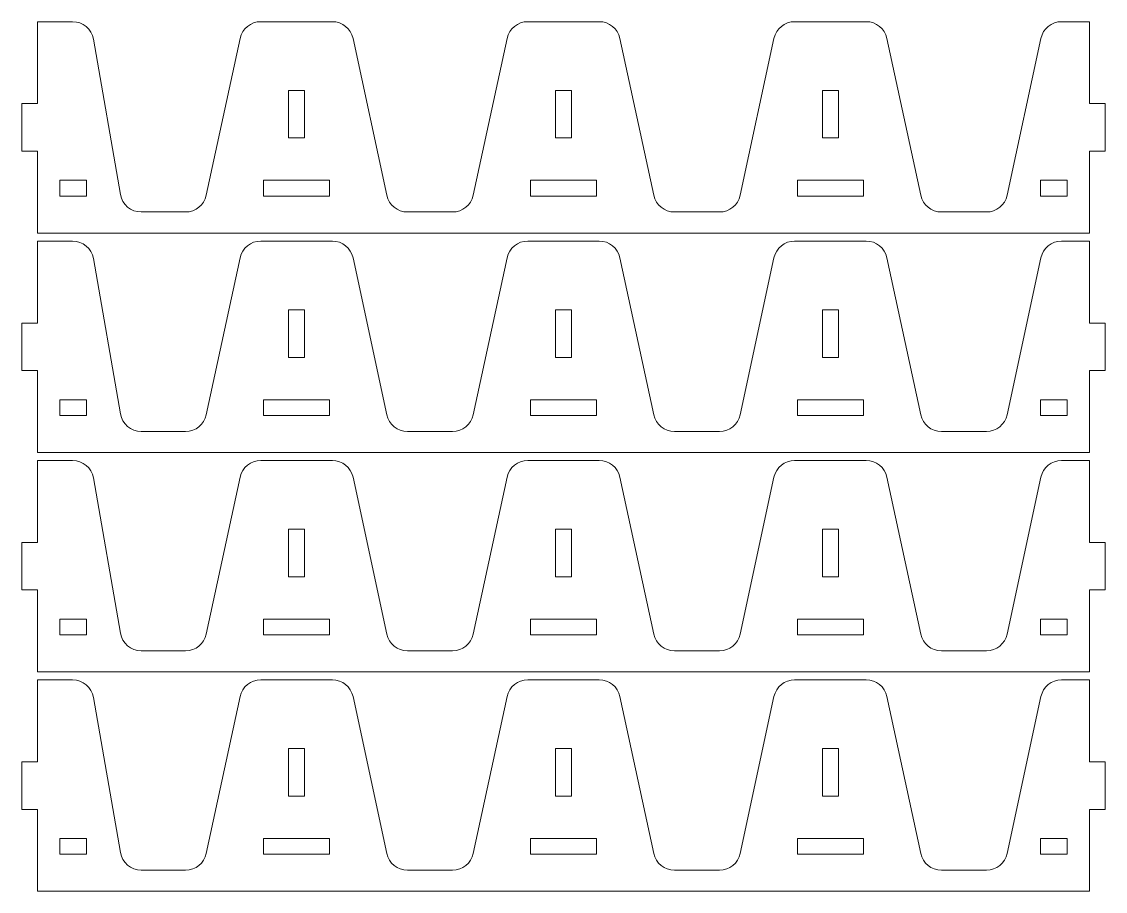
# Model space of a CAD drawing. Header units: millimetres. Extents: x -1167 to 258, y -149 to 849.
# Drawn here: x -1166.8 to -756.8, y 58.7 to 387.7 of the extents above; entities that cross this region are included whole.
import ezdxf

# ---------------------------------------------------------------- set-up
doc = ezdxf.new("R2010")
doc.units = ezdxf.units.MM
doc.header["$MEASUREMENT"] = 0
doc.layers.add('Layer 1', color=7, linetype='Continuous')

msp = doc.modelspace()

# ---------------------------------------------------------------- linework, layer by layer
at = {"layer": 'Layer 1', "color": 250, "lineweight": 20}
for points, knots in [([(-1160.8182, 307.6561), (-1160.8182, 307.6561), (-762.8182, 307.6561), (-762.8182, 307.6561), (-762.8182, 307.6561), (-762.8182, 307.6561), (-762.8182, 338.6561), (-762.8182, 338.6561), (-762.8182, 338.6561), (-762.8182, 338.6561), (-756.8182, 338.6561), (-756.8182, 338.6561), (-756.8182, 338.6561), (-756.8182, 338.6561), (-756.8182, 356.6561), (-756.8182, 356.6561), (-756.8182, 356.6561), (-756.8182, 356.6561), (-762.8182, 356.6561), (-762.8182, 356.6561), (-762.8182, 356.6561), (-762.8182, 356.6561), (-762.8182, 387.6561), (-762.8182, 387.6561), (-762.8182, 387.6561), (-762.8182, 387.6561), (-773.3571, 387.6561), (-773.3571, 387.6561), (-773.3571, 387.6561), (-777.1266, 387.6561), (-780.3847, 385.0248), (-781.178, 381.3398), (-781.178, 381.3398), (-781.178, 381.3398), (-793.9584, 321.9724), (-793.9584, 321.9724), (-793.9584, 321.9724), (-794.7517, 318.2874), (-798.0098, 315.6561), (-801.7793, 315.6561), (-801.7793, 315.6561), (-801.7793, 315.6561), (-818.8571, 315.6561), (-818.8571, 315.6561), (-818.8571, 315.6561), (-822.6266, 315.6561), (-825.8847, 318.2874), (-826.678, 321.9724), (-826.678, 321.9724), (-826.678, 321.9724), (-839.4584, 381.3398), (-839.4584, 381.3398), (-839.4584, 381.3398), (-840.2517, 385.0248), (-843.5098, 387.6561), (-847.2793, 387.6561), (-847.2793, 387.6561), (-847.2793, 387.6561), (-874.3571, 387.6561), (-874.3571, 387.6561), (-874.3571, 387.6561), (-878.1266, 387.6561), (-881.3847, 385.0248), (-882.178, 381.3398), (-882.178, 381.3398), (-882.178, 381.3398), (-894.9584, 321.9724), (-894.9584, 321.9724), (-894.9584, 321.9724), (-895.7517, 318.2874), (-899.0098, 315.6561), (-902.7793, 315.6561), (-902.7793, 315.6561), (-902.7793, 315.6561), (-919.8571, 315.6561), (-919.8571, 315.6561), (-919.8571, 315.6561), (-923.6266, 315.6561), (-926.8847, 318.2874), (-927.678, 321.9724), (-927.678, 321.9724), (-927.678, 321.9724), (-940.4584, 381.3398), (-940.4584, 381.3398), (-940.4584, 381.3398), (-941.2517, 385.0248), (-944.5098, 387.6561), (-948.2793, 387.6561), (-948.2793, 387.6561), (-948.2793, 387.6561), (-975.3571, 387.6561), (-975.3571, 387.6561), (-975.3571, 387.6561), (-979.1266, 387.6561), (-982.3847, 385.0248), (-983.178, 381.3398), (-983.178, 381.3398), (-983.178, 381.3398), (-995.9584, 321.9724), (-995.9584, 321.9724), (-995.9584, 321.9724), (-996.7517, 318.2874), (-1000.0098, 315.6561), (-1003.7793, 315.6561), (-1003.7793, 315.6561), (-1003.7793, 315.6561), (-1020.8571, 315.6561), (-1020.8571, 315.6561), (-1020.8571, 315.6561), (-1024.6266, 315.6561), (-1027.8847, 318.2874), (-1028.678, 321.9724), (-1028.678, 321.9724), (-1028.678, 321.9724), (-1041.4584, 381.3398), (-1041.4584, 381.3398), (-1041.4584, 381.3398), (-1042.2517, 385.0248), (-1045.5098, 387.6561), (-1049.2793, 387.6561), (-1049.2793, 387.6561), (-1049.2793, 387.6561), (-1076.3571, 387.6561), (-1076.3571, 387.6561), (-1076.3571, 387.6561), (-1080.1266, 387.6561), (-1083.3847, 385.0248), (-1084.178, 381.3398), (-1084.178, 381.3398), (-1084.178, 381.3398), (-1096.9584, 321.9724), (-1096.9584, 321.9724), (-1096.9584, 321.9724), (-1097.7517, 318.2874), (-1101.0098, 315.6561), (-1104.7793, 315.6561), (-1104.7793, 315.6561), (-1104.7793, 315.6561), (-1121.5874, 315.6561), (-1121.5874, 315.6561), (-1121.5874, 315.6561), (-1125.4777, 315.6561), (-1128.8041, 318.4547), (-1129.4695, 322.2877), (-1129.4695, 322.2877), (-1129.4695, 322.2877), (-1139.6669, 381.0245), (-1139.6669, 381.0245), (-1139.6669, 381.0245), (-1140.3323, 384.8575), (-1143.6587, 387.6561), (-1147.549, 387.6561), (-1147.549, 387.6561), (-1147.549, 387.6561), (-1160.8182, 387.6561), (-1160.8182, 387.6561), (-1160.8182, 387.6561), (-1160.8182, 387.6561), (-1160.8182, 356.6561), (-1160.8182, 356.6561), (-1160.8182, 356.6561), (-1160.8182, 356.6561), (-1166.8182, 356.6561), (-1166.8182, 356.6561), (-1166.8182, 356.6561), (-1166.8182, 356.6561), (-1166.8182, 338.6561), (-1166.8182, 338.6561), (-1166.8182, 338.6561), (-1166.8182, 338.6561), (-1160.8182, 338.6561), (-1160.8182, 338.6561), (-1160.8182, 338.6561), (-1160.8182, 338.6561), (-1160.8182, 307.6561), (-1160.8182, 307.6561)], [0, 0, 0, 0, 0.02222222, 0.02222222, 0.02222222, 0.02222222, 0.04444444, 0.04444444, 0.04444444, 0.04444444, 0.06666667, 0.06666667, 0.06666667, 0.06666667, 0.08888889, 0.08888889, 0.08888889, 0.08888889, 0.11111111, 0.11111111, 0.11111111, 0.11111111, 0.13333333, 0.13333333, 0.13333333, 0.13333333, 0.15555556, 0.15555556, 0.15555556, 0.15555556, 0.17777778, 0.17777778, 0.17777778, 0.17777778, 0.2, 0.2, 0.2, 0.2, 0.22222222, 0.22222222, 0.22222222, 0.22222222, 0.24444444, 0.24444444, 0.24444444, 0.24444444, 0.26666667, 0.26666667, 0.26666667, 0.26666667, 0.28888889, 0.28888889, 0.28888889, 0.28888889, 0.31111111, 0.31111111, 0.31111111, 0.31111111, 0.33333333, 0.33333333, 0.33333333, 0.33333333, 0.35555556, 0.35555556, 0.35555556, 0.35555556, 0.37777778, 0.37777778, 0.37777778, 0.37777778, 0.4, 0.4, 0.4, 0.4, 0.42222222, 0.42222222, 0.42222222, 0.42222222, 0.44444444, 0.44444444, 0.44444444, 0.44444444, 0.46666667, 0.46666667, 0.46666667, 0.46666667, 0.48888889, 0.48888889, 0.48888889, 0.48888889, 0.51111111, 0.51111111, 0.51111111, 0.51111111, 0.53333333, 0.53333333, 0.53333333, 0.53333333, 0.55555556, 0.55555556, 0.55555556, 0.55555556, 0.57777778, 0.57777778, 0.57777778, 0.57777778, 0.6, 0.6, 0.6, 0.6, 0.62222222, 0.62222222, 0.62222222, 0.62222222, 0.64444444, 0.64444444, 0.64444444, 0.64444444, 0.66666667, 0.66666667, 0.66666667, 0.66666667, 0.68888889, 0.68888889, 0.68888889, 0.68888889, 0.71111111, 0.71111111, 0.71111111, 0.71111111, 0.73333333, 0.73333333, 0.73333333, 0.73333333, 0.75555556, 0.75555556, 0.75555556, 0.75555556, 0.77777778, 0.77777778, 0.77777778, 0.77777778, 0.8, 0.8, 0.8, 0.8, 0.82222222, 0.82222222, 0.82222222, 0.82222222, 0.84444444, 0.84444444, 0.84444444, 0.84444444, 0.86666667, 0.86666667, 0.86666667, 0.86666667, 0.88888889, 0.88888889, 0.88888889, 0.88888889, 0.91111111, 0.91111111, 0.91111111, 0.91111111, 0.93333333, 0.93333333, 0.93333333, 0.93333333, 0.95555556, 0.95555556, 0.95555556, 0.95555556, 1, 1, 1, 1]), ([(-1065.8182, 343.6561), (-1065.8182, 343.6561), (-1065.8182, 361.6561), (-1065.8182, 361.6561), (-1065.8182, 361.6561), (-1065.8182, 361.6561), (-1059.8182, 361.6561), (-1059.8182, 361.6561), (-1059.8182, 361.6561), (-1059.8182, 361.6561), (-1059.8182, 343.6561), (-1059.8182, 343.6561), (-1059.8182, 343.6561), (-1059.8182, 343.6561), (-1065.8182, 343.6561), (-1065.8182, 343.6561)], [0, 0, 0, 0, 0.2, 0.2, 0.2, 0.2, 0.4, 0.4, 0.4, 0.4, 0.6, 0.6, 0.6, 0.6, 1, 1, 1, 1]), ([(-964.8182, 343.6561), (-964.8182, 343.6561), (-964.8182, 361.6561), (-964.8182, 361.6561), (-964.8182, 361.6561), (-964.8182, 361.6561), (-958.8182, 361.6561), (-958.8182, 361.6561), (-958.8182, 361.6561), (-958.8182, 361.6561), (-958.8182, 343.6561), (-958.8182, 343.6561), (-958.8182, 343.6561), (-958.8182, 343.6561), (-964.8182, 343.6561), (-964.8182, 343.6561)], [0, 0, 0, 0, 0.2, 0.2, 0.2, 0.2, 0.4, 0.4, 0.4, 0.4, 0.6, 0.6, 0.6, 0.6, 1, 1, 1, 1]), ([(-863.8182, 343.6561), (-863.8182, 343.6561), (-863.8182, 361.6561), (-863.8182, 361.6561), (-863.8182, 361.6561), (-863.8182, 361.6561), (-857.8182, 361.6561), (-857.8182, 361.6561), (-857.8182, 361.6561), (-857.8182, 361.6561), (-857.8182, 343.6561), (-857.8182, 343.6561), (-857.8182, 343.6561), (-857.8182, 343.6561), (-863.8182, 343.6561), (-863.8182, 343.6561)], [0, 0, 0, 0, 0.2, 0.2, 0.2, 0.2, 0.4, 0.4, 0.4, 0.4, 0.6, 0.6, 0.6, 0.6, 1, 1, 1, 1]), ([(-1152.3182, 327.6561), (-1152.3182, 327.6561), (-1142.3182, 327.6561), (-1142.3182, 327.6561), (-1142.3182, 327.6561), (-1142.3182, 327.6561), (-1142.3182, 321.6561), (-1142.3182, 321.6561), (-1142.3182, 321.6561), (-1142.3182, 321.6561), (-1152.3182, 321.6561), (-1152.3182, 321.6561), (-1152.3182, 321.6561), (-1152.3182, 321.6561), (-1152.3182, 327.6561), (-1152.3182, 327.6561)], [0, 0, 0, 0, 0.2, 0.2, 0.2, 0.2, 0.4, 0.4, 0.4, 0.4, 0.6, 0.6, 0.6, 0.6, 1, 1, 1, 1]), ([(-1075.3182, 321.6561), (-1075.3182, 321.6561), (-1075.3182, 327.6561), (-1075.3182, 327.6561), (-1075.3182, 327.6561), (-1075.3182, 327.6561), (-1050.3182, 327.6561), (-1050.3182, 327.6561), (-1050.3182, 327.6561), (-1050.3182, 327.6561), (-1050.3182, 321.6561), (-1050.3182, 321.6561), (-1050.3182, 321.6561), (-1050.3182, 321.6561), (-1075.3182, 321.6561), (-1075.3182, 321.6561)], [0, 0, 0, 0, 0.2, 0.2, 0.2, 0.2, 0.4, 0.4, 0.4, 0.4, 0.6, 0.6, 0.6, 0.6, 1, 1, 1, 1]), ([(-974.3182, 321.6561), (-974.3182, 321.6561), (-974.3182, 327.6561), (-974.3182, 327.6561), (-974.3182, 327.6561), (-974.3182, 327.6561), (-949.3182, 327.6561), (-949.3182, 327.6561), (-949.3182, 327.6561), (-949.3182, 327.6561), (-949.3182, 321.6561), (-949.3182, 321.6561), (-949.3182, 321.6561), (-949.3182, 321.6561), (-974.3182, 321.6561), (-974.3182, 321.6561)], [0, 0, 0, 0, 0.2, 0.2, 0.2, 0.2, 0.4, 0.4, 0.4, 0.4, 0.6, 0.6, 0.6, 0.6, 1, 1, 1, 1]), ([(-873.3182, 321.6561), (-873.3182, 321.6561), (-873.3182, 327.6561), (-873.3182, 327.6561), (-873.3182, 327.6561), (-873.3182, 327.6561), (-848.3182, 327.6561), (-848.3182, 327.6561), (-848.3182, 327.6561), (-848.3182, 327.6561), (-848.3182, 321.6561), (-848.3182, 321.6561), (-848.3182, 321.6561), (-848.3182, 321.6561), (-873.3182, 321.6561), (-873.3182, 321.6561)], [0, 0, 0, 0, 0.2, 0.2, 0.2, 0.2, 0.4, 0.4, 0.4, 0.4, 0.6, 0.6, 0.6, 0.6, 1, 1, 1, 1]), ([(-781.3182, 321.6561), (-781.3182, 321.6561), (-781.3182, 327.6561), (-781.3182, 327.6561), (-781.3182, 327.6561), (-781.3182, 327.6561), (-771.3182, 327.6561), (-771.3182, 327.6561), (-771.3182, 327.6561), (-771.3182, 327.6561), (-771.3182, 321.6561), (-771.3182, 321.6561), (-771.3182, 321.6561), (-771.3182, 321.6561), (-781.3182, 321.6561), (-781.3182, 321.6561)], [0, 0, 0, 0, 0.2, 0.2, 0.2, 0.2, 0.4, 0.4, 0.4, 0.4, 0.6, 0.6, 0.6, 0.6, 1, 1, 1, 1]), ([(-1160.8182, 224.6561), (-1160.8182, 224.6561), (-762.8182, 224.6561), (-762.8182, 224.6561), (-762.8182, 224.6561), (-762.8182, 224.6561), (-762.8182, 255.6561), (-762.8182, 255.6561), (-762.8182, 255.6561), (-762.8182, 255.6561), (-756.8182, 255.6561), (-756.8182, 255.6561), (-756.8182, 255.6561), (-756.8182, 255.6561), (-756.8182, 273.6561), (-756.8182, 273.6561), (-756.8182, 273.6561), (-756.8182, 273.6561), (-762.8182, 273.6561), (-762.8182, 273.6561), (-762.8182, 273.6561), (-762.8182, 273.6561), (-762.8182, 304.6561), (-762.8182, 304.6561), (-762.8182, 304.6561), (-762.8182, 304.6561), (-773.3571, 304.6561), (-773.3571, 304.6561), (-773.3571, 304.6561), (-777.1266, 304.6561), (-780.3847, 302.0248), (-781.178, 298.3398), (-781.178, 298.3398), (-781.178, 298.3398), (-793.9584, 238.9724), (-793.9584, 238.9724), (-793.9584, 238.9724), (-794.7517, 235.2874), (-798.0098, 232.6561), (-801.7793, 232.6561), (-801.7793, 232.6561), (-801.7793, 232.6561), (-818.8571, 232.6561), (-818.8571, 232.6561), (-818.8571, 232.6561), (-822.6266, 232.6561), (-825.8847, 235.2874), (-826.678, 238.9724), (-826.678, 238.9724), (-826.678, 238.9724), (-839.4584, 298.3398), (-839.4584, 298.3398), (-839.4584, 298.3398), (-840.2517, 302.0248), (-843.5098, 304.6561), (-847.2793, 304.6561), (-847.2793, 304.6561), (-847.2793, 304.6561), (-874.3571, 304.6561), (-874.3571, 304.6561), (-874.3571, 304.6561), (-878.1266, 304.6561), (-881.3847, 302.0248), (-882.178, 298.3398), (-882.178, 298.3398), (-882.178, 298.3398), (-894.9584, 238.9724), (-894.9584, 238.9724), (-894.9584, 238.9724), (-895.7517, 235.2874), (-899.0098, 232.6561), (-902.7793, 232.6561), (-902.7793, 232.6561), (-902.7793, 232.6561), (-919.8571, 232.6561), (-919.8571, 232.6561), (-919.8571, 232.6561), (-923.6266, 232.6561), (-926.8847, 235.2874), (-927.678, 238.9724), (-927.678, 238.9724), (-927.678, 238.9724), (-940.4584, 298.3398), (-940.4584, 298.3398), (-940.4584, 298.3398), (-941.2517, 302.0248), (-944.5098, 304.6561), (-948.2793, 304.6561), (-948.2793, 304.6561), (-948.2793, 304.6561), (-975.3571, 304.6561), (-975.3571, 304.6561), (-975.3571, 304.6561), (-979.1266, 304.6561), (-982.3847, 302.0248), (-983.178, 298.3398), (-983.178, 298.3398), (-983.178, 298.3398), (-995.9584, 238.9724), (-995.9584, 238.9724), (-995.9584, 238.9724), (-996.7517, 235.2874), (-1000.0098, 232.6561), (-1003.7793, 232.6561), (-1003.7793, 232.6561), (-1003.7793, 232.6561), (-1020.8571, 232.6561), (-1020.8571, 232.6561), (-1020.8571, 232.6561), (-1024.6266, 232.6561), (-1027.8847, 235.2874), (-1028.678, 238.9724), (-1028.678, 238.9724), (-1028.678, 238.9724), (-1041.4584, 298.3398), (-1041.4584, 298.3398), (-1041.4584, 298.3398), (-1042.2517, 302.0248), (-1045.5098, 304.6561), (-1049.2793, 304.6561), (-1049.2793, 304.6561), (-1049.2793, 304.6561), (-1076.3571, 304.6561), (-1076.3571, 304.6561), (-1076.3571, 304.6561), (-1080.1266, 304.6561), (-1083.3847, 302.0248), (-1084.178, 298.3398), (-1084.178, 298.3398), (-1084.178, 298.3398), (-1096.9584, 238.9724), (-1096.9584, 238.9724), (-1096.9584, 238.9724), (-1097.7517, 235.2874), (-1101.0098, 232.6561), (-1104.7793, 232.6561), (-1104.7793, 232.6561), (-1104.7793, 232.6561), (-1121.5874, 232.6561), (-1121.5874, 232.6561), (-1121.5874, 232.6561), (-1125.4777, 232.6561), (-1128.8041, 235.4547), (-1129.4695, 239.2877), (-1129.4695, 239.2877), (-1129.4695, 239.2877), (-1139.6669, 298.0245), (-1139.6669, 298.0245), (-1139.6669, 298.0245), (-1140.3323, 301.8575), (-1143.6587, 304.6561), (-1147.549, 304.6561), (-1147.549, 304.6561), (-1147.549, 304.6561), (-1160.8182, 304.6561), (-1160.8182, 304.6561), (-1160.8182, 304.6561), (-1160.8182, 304.6561), (-1160.8182, 273.6561), (-1160.8182, 273.6561), (-1160.8182, 273.6561), (-1160.8182, 273.6561), (-1166.8182, 273.6561), (-1166.8182, 273.6561), (-1166.8182, 273.6561), (-1166.8182, 273.6561), (-1166.8182, 255.6561), (-1166.8182, 255.6561), (-1166.8182, 255.6561), (-1166.8182, 255.6561), (-1160.8182, 255.6561), (-1160.8182, 255.6561), (-1160.8182, 255.6561), (-1160.8182, 255.6561), (-1160.8182, 224.6561), (-1160.8182, 224.6561)], [0, 0, 0, 0, 0.02222222, 0.02222222, 0.02222222, 0.02222222, 0.04444444, 0.04444444, 0.04444444, 0.04444444, 0.06666667, 0.06666667, 0.06666667, 0.06666667, 0.08888889, 0.08888889, 0.08888889, 0.08888889, 0.11111111, 0.11111111, 0.11111111, 0.11111111, 0.13333333, 0.13333333, 0.13333333, 0.13333333, 0.15555556, 0.15555556, 0.15555556, 0.15555556, 0.17777778, 0.17777778, 0.17777778, 0.17777778, 0.2, 0.2, 0.2, 0.2, 0.22222222, 0.22222222, 0.22222222, 0.22222222, 0.24444444, 0.24444444, 0.24444444, 0.24444444, 0.26666667, 0.26666667, 0.26666667, 0.26666667, 0.28888889, 0.28888889, 0.28888889, 0.28888889, 0.31111111, 0.31111111, 0.31111111, 0.31111111, 0.33333333, 0.33333333, 0.33333333, 0.33333333, 0.35555556, 0.35555556, 0.35555556, 0.35555556, 0.37777778, 0.37777778, 0.37777778, 0.37777778, 0.4, 0.4, 0.4, 0.4, 0.42222222, 0.42222222, 0.42222222, 0.42222222, 0.44444444, 0.44444444, 0.44444444, 0.44444444, 0.46666667, 0.46666667, 0.46666667, 0.46666667, 0.48888889, 0.48888889, 0.48888889, 0.48888889, 0.51111111, 0.51111111, 0.51111111, 0.51111111, 0.53333333, 0.53333333, 0.53333333, 0.53333333, 0.55555556, 0.55555556, 0.55555556, 0.55555556, 0.57777778, 0.57777778, 0.57777778, 0.57777778, 0.6, 0.6, 0.6, 0.6, 0.62222222, 0.62222222, 0.62222222, 0.62222222, 0.64444444, 0.64444444, 0.64444444, 0.64444444, 0.66666667, 0.66666667, 0.66666667, 0.66666667, 0.68888889, 0.68888889, 0.68888889, 0.68888889, 0.71111111, 0.71111111, 0.71111111, 0.71111111, 0.73333333, 0.73333333, 0.73333333, 0.73333333, 0.75555556, 0.75555556, 0.75555556, 0.75555556, 0.77777778, 0.77777778, 0.77777778, 0.77777778, 0.8, 0.8, 0.8, 0.8, 0.82222222, 0.82222222, 0.82222222, 0.82222222, 0.84444444, 0.84444444, 0.84444444, 0.84444444, 0.86666667, 0.86666667, 0.86666667, 0.86666667, 0.88888889, 0.88888889, 0.88888889, 0.88888889, 0.91111111, 0.91111111, 0.91111111, 0.91111111, 0.93333333, 0.93333333, 0.93333333, 0.93333333, 0.95555556, 0.95555556, 0.95555556, 0.95555556, 1, 1, 1, 1]), ([(-1065.8182, 260.6561), (-1065.8182, 260.6561), (-1065.8182, 278.6561), (-1065.8182, 278.6561), (-1065.8182, 278.6561), (-1065.8182, 278.6561), (-1059.8182, 278.6561), (-1059.8182, 278.6561), (-1059.8182, 278.6561), (-1059.8182, 278.6561), (-1059.8182, 260.6561), (-1059.8182, 260.6561), (-1059.8182, 260.6561), (-1059.8182, 260.6561), (-1065.8182, 260.6561), (-1065.8182, 260.6561)], [0, 0, 0, 0, 0.2, 0.2, 0.2, 0.2, 0.4, 0.4, 0.4, 0.4, 0.6, 0.6, 0.6, 0.6, 1, 1, 1, 1]), ([(-964.8182, 260.6561), (-964.8182, 260.6561), (-964.8182, 278.6561), (-964.8182, 278.6561), (-964.8182, 278.6561), (-964.8182, 278.6561), (-958.8182, 278.6561), (-958.8182, 278.6561), (-958.8182, 278.6561), (-958.8182, 278.6561), (-958.8182, 260.6561), (-958.8182, 260.6561), (-958.8182, 260.6561), (-958.8182, 260.6561), (-964.8182, 260.6561), (-964.8182, 260.6561)], [0, 0, 0, 0, 0.2, 0.2, 0.2, 0.2, 0.4, 0.4, 0.4, 0.4, 0.6, 0.6, 0.6, 0.6, 1, 1, 1, 1]), ([(-863.8182, 260.6561), (-863.8182, 260.6561), (-863.8182, 278.6561), (-863.8182, 278.6561), (-863.8182, 278.6561), (-863.8182, 278.6561), (-857.8182, 278.6561), (-857.8182, 278.6561), (-857.8182, 278.6561), (-857.8182, 278.6561), (-857.8182, 260.6561), (-857.8182, 260.6561), (-857.8182, 260.6561), (-857.8182, 260.6561), (-863.8182, 260.6561), (-863.8182, 260.6561)], [0, 0, 0, 0, 0.2, 0.2, 0.2, 0.2, 0.4, 0.4, 0.4, 0.4, 0.6, 0.6, 0.6, 0.6, 1, 1, 1, 1]), ([(-1152.3182, 244.6561), (-1152.3182, 244.6561), (-1142.3182, 244.6561), (-1142.3182, 244.6561), (-1142.3182, 244.6561), (-1142.3182, 244.6561), (-1142.3182, 238.6561), (-1142.3182, 238.6561), (-1142.3182, 238.6561), (-1142.3182, 238.6561), (-1152.3182, 238.6561), (-1152.3182, 238.6561), (-1152.3182, 238.6561), (-1152.3182, 238.6561), (-1152.3182, 244.6561), (-1152.3182, 244.6561)], [0, 0, 0, 0, 0.2, 0.2, 0.2, 0.2, 0.4, 0.4, 0.4, 0.4, 0.6, 0.6, 0.6, 0.6, 1, 1, 1, 1]), ([(-1075.3182, 238.6561), (-1075.3182, 238.6561), (-1075.3182, 244.6561), (-1075.3182, 244.6561), (-1075.3182, 244.6561), (-1075.3182, 244.6561), (-1050.3182, 244.6561), (-1050.3182, 244.6561), (-1050.3182, 244.6561), (-1050.3182, 244.6561), (-1050.3182, 238.6561), (-1050.3182, 238.6561), (-1050.3182, 238.6561), (-1050.3182, 238.6561), (-1075.3182, 238.6561), (-1075.3182, 238.6561)], [0, 0, 0, 0, 0.2, 0.2, 0.2, 0.2, 0.4, 0.4, 0.4, 0.4, 0.6, 0.6, 0.6, 0.6, 1, 1, 1, 1]), ([(-974.3182, 238.6561), (-974.3182, 238.6561), (-974.3182, 244.6561), (-974.3182, 244.6561), (-974.3182, 244.6561), (-974.3182, 244.6561), (-949.3182, 244.6561), (-949.3182, 244.6561), (-949.3182, 244.6561), (-949.3182, 244.6561), (-949.3182, 238.6561), (-949.3182, 238.6561), (-949.3182, 238.6561), (-949.3182, 238.6561), (-974.3182, 238.6561), (-974.3182, 238.6561)], [0, 0, 0, 0, 0.2, 0.2, 0.2, 0.2, 0.4, 0.4, 0.4, 0.4, 0.6, 0.6, 0.6, 0.6, 1, 1, 1, 1]), ([(-873.3182, 238.6561), (-873.3182, 238.6561), (-873.3182, 244.6561), (-873.3182, 244.6561), (-873.3182, 244.6561), (-873.3182, 244.6561), (-848.3182, 244.6561), (-848.3182, 244.6561), (-848.3182, 244.6561), (-848.3182, 244.6561), (-848.3182, 238.6561), (-848.3182, 238.6561), (-848.3182, 238.6561), (-848.3182, 238.6561), (-873.3182, 238.6561), (-873.3182, 238.6561)], [0, 0, 0, 0, 0.2, 0.2, 0.2, 0.2, 0.4, 0.4, 0.4, 0.4, 0.6, 0.6, 0.6, 0.6, 1, 1, 1, 1]), ([(-781.3182, 238.6561), (-781.3182, 238.6561), (-781.3182, 244.6561), (-781.3182, 244.6561), (-781.3182, 244.6561), (-781.3182, 244.6561), (-771.3182, 244.6561), (-771.3182, 244.6561), (-771.3182, 244.6561), (-771.3182, 244.6561), (-771.3182, 238.6561), (-771.3182, 238.6561), (-771.3182, 238.6561), (-771.3182, 238.6561), (-781.3182, 238.6561), (-781.3182, 238.6561)], [0, 0, 0, 0, 0.2, 0.2, 0.2, 0.2, 0.4, 0.4, 0.4, 0.4, 0.6, 0.6, 0.6, 0.6, 1, 1, 1, 1]), ([(-1160.8182, 141.6561), (-1160.8182, 141.6561), (-762.8182, 141.6561), (-762.8182, 141.6561), (-762.8182, 141.6561), (-762.8182, 141.6561), (-762.8182, 172.6561), (-762.8182, 172.6561), (-762.8182, 172.6561), (-762.8182, 172.6561), (-756.8182, 172.6561), (-756.8182, 172.6561), (-756.8182, 172.6561), (-756.8182, 172.6561), (-756.8182, 190.6561), (-756.8182, 190.6561), (-756.8182, 190.6561), (-756.8182, 190.6561), (-762.8182, 190.6561), (-762.8182, 190.6561), (-762.8182, 190.6561), (-762.8182, 190.6561), (-762.8182, 221.6561), (-762.8182, 221.6561), (-762.8182, 221.6561), (-762.8182, 221.6561), (-773.3571, 221.6561), (-773.3571, 221.6561), (-773.3571, 221.6561), (-777.1266, 221.6561), (-780.3847, 219.0248), (-781.178, 215.3398), (-781.178, 215.3398), (-781.178, 215.3398), (-793.9584, 155.9724), (-793.9584, 155.9724), (-793.9584, 155.9724), (-794.7517, 152.2874), (-798.0098, 149.6561), (-801.7793, 149.6561), (-801.7793, 149.6561), (-801.7793, 149.6561), (-818.8571, 149.6561), (-818.8571, 149.6561), (-818.8571, 149.6561), (-822.6266, 149.6561), (-825.8847, 152.2874), (-826.678, 155.9724), (-826.678, 155.9724), (-826.678, 155.9724), (-839.4584, 215.3398), (-839.4584, 215.3398), (-839.4584, 215.3398), (-840.2517, 219.0248), (-843.5098, 221.6561), (-847.2793, 221.6561), (-847.2793, 221.6561), (-847.2793, 221.6561), (-874.3571, 221.6561), (-874.3571, 221.6561), (-874.3571, 221.6561), (-878.1266, 221.6561), (-881.3847, 219.0248), (-882.178, 215.3398), (-882.178, 215.3398), (-882.178, 215.3398), (-894.9584, 155.9724), (-894.9584, 155.9724), (-894.9584, 155.9724), (-895.7517, 152.2874), (-899.0098, 149.6561), (-902.7793, 149.6561), (-902.7793, 149.6561), (-902.7793, 149.6561), (-919.8571, 149.6561), (-919.8571, 149.6561), (-919.8571, 149.6561), (-923.6266, 149.6561), (-926.8847, 152.2874), (-927.678, 155.9724), (-927.678, 155.9724), (-927.678, 155.9724), (-940.4584, 215.3398), (-940.4584, 215.3398), (-940.4584, 215.3398), (-941.2517, 219.0248), (-944.5098, 221.6561), (-948.2793, 221.6561), (-948.2793, 221.6561), (-948.2793, 221.6561), (-975.3571, 221.6561), (-975.3571, 221.6561), (-975.3571, 221.6561), (-979.1266, 221.6561), (-982.3847, 219.0248), (-983.178, 215.3398), (-983.178, 215.3398), (-983.178, 215.3398), (-995.9584, 155.9724), (-995.9584, 155.9724), (-995.9584, 155.9724), (-996.7517, 152.2874), (-1000.0098, 149.6561), (-1003.7793, 149.6561), (-1003.7793, 149.6561), (-1003.7793, 149.6561), (-1020.8571, 149.6561), (-1020.8571, 149.6561), (-1020.8571, 149.6561), (-1024.6266, 149.6561), (-1027.8847, 152.2874), (-1028.678, 155.9724), (-1028.678, 155.9724), (-1028.678, 155.9724), (-1041.4584, 215.3398), (-1041.4584, 215.3398), (-1041.4584, 215.3398), (-1042.2517, 219.0248), (-1045.5098, 221.6561), (-1049.2793, 221.6561), (-1049.2793, 221.6561), (-1049.2793, 221.6561), (-1076.3571, 221.6561), (-1076.3571, 221.6561), (-1076.3571, 221.6561), (-1080.1266, 221.6561), (-1083.3847, 219.0248), (-1084.178, 215.3398), (-1084.178, 215.3398), (-1084.178, 215.3398), (-1096.9584, 155.9724), (-1096.9584, 155.9724), (-1096.9584, 155.9724), (-1097.7517, 152.2874), (-1101.0098, 149.6561), (-1104.7793, 149.6561), (-1104.7793, 149.6561), (-1104.7793, 149.6561), (-1121.5874, 149.6561), (-1121.5874, 149.6561), (-1121.5874, 149.6561), (-1125.4777, 149.6561), (-1128.8041, 152.4547), (-1129.4695, 156.2877), (-1129.4695, 156.2877), (-1129.4695, 156.2877), (-1139.6669, 215.0245), (-1139.6669, 215.0245), (-1139.6669, 215.0245), (-1140.3323, 218.8575), (-1143.6587, 221.6561), (-1147.549, 221.6561), (-1147.549, 221.6561), (-1147.549, 221.6561), (-1160.8182, 221.6561), (-1160.8182, 221.6561), (-1160.8182, 221.6561), (-1160.8182, 221.6561), (-1160.8182, 190.6561), (-1160.8182, 190.6561), (-1160.8182, 190.6561), (-1160.8182, 190.6561), (-1166.8182, 190.6561), (-1166.8182, 190.6561), (-1166.8182, 190.6561), (-1166.8182, 190.6561), (-1166.8182, 172.6561), (-1166.8182, 172.6561), (-1166.8182, 172.6561), (-1166.8182, 172.6561), (-1160.8182, 172.6561), (-1160.8182, 172.6561), (-1160.8182, 172.6561), (-1160.8182, 172.6561), (-1160.8182, 141.6561), (-1160.8182, 141.6561)], [0, 0, 0, 0, 0.02222222, 0.02222222, 0.02222222, 0.02222222, 0.04444444, 0.04444444, 0.04444444, 0.04444444, 0.06666667, 0.06666667, 0.06666667, 0.06666667, 0.08888889, 0.08888889, 0.08888889, 0.08888889, 0.11111111, 0.11111111, 0.11111111, 0.11111111, 0.13333333, 0.13333333, 0.13333333, 0.13333333, 0.15555556, 0.15555556, 0.15555556, 0.15555556, 0.17777778, 0.17777778, 0.17777778, 0.17777778, 0.2, 0.2, 0.2, 0.2, 0.22222222, 0.22222222, 0.22222222, 0.22222222, 0.24444444, 0.24444444, 0.24444444, 0.24444444, 0.26666667, 0.26666667, 0.26666667, 0.26666667, 0.28888889, 0.28888889, 0.28888889, 0.28888889, 0.31111111, 0.31111111, 0.31111111, 0.31111111, 0.33333333, 0.33333333, 0.33333333, 0.33333333, 0.35555556, 0.35555556, 0.35555556, 0.35555556, 0.37777778, 0.37777778, 0.37777778, 0.37777778, 0.4, 0.4, 0.4, 0.4, 0.42222222, 0.42222222, 0.42222222, 0.42222222, 0.44444444, 0.44444444, 0.44444444, 0.44444444, 0.46666667, 0.46666667, 0.46666667, 0.46666667, 0.48888889, 0.48888889, 0.48888889, 0.48888889, 0.51111111, 0.51111111, 0.51111111, 0.51111111, 0.53333333, 0.53333333, 0.53333333, 0.53333333, 0.55555556, 0.55555556, 0.55555556, 0.55555556, 0.57777778, 0.57777778, 0.57777778, 0.57777778, 0.6, 0.6, 0.6, 0.6, 0.62222222, 0.62222222, 0.62222222, 0.62222222, 0.64444444, 0.64444444, 0.64444444, 0.64444444, 0.66666667, 0.66666667, 0.66666667, 0.66666667, 0.68888889, 0.68888889, 0.68888889, 0.68888889, 0.71111111, 0.71111111, 0.71111111, 0.71111111, 0.73333333, 0.73333333, 0.73333333, 0.73333333, 0.75555556, 0.75555556, 0.75555556, 0.75555556, 0.77777778, 0.77777778, 0.77777778, 0.77777778, 0.8, 0.8, 0.8, 0.8, 0.82222222, 0.82222222, 0.82222222, 0.82222222, 0.84444444, 0.84444444, 0.84444444, 0.84444444, 0.86666667, 0.86666667, 0.86666667, 0.86666667, 0.88888889, 0.88888889, 0.88888889, 0.88888889, 0.91111111, 0.91111111, 0.91111111, 0.91111111, 0.93333333, 0.93333333, 0.93333333, 0.93333333, 0.95555556, 0.95555556, 0.95555556, 0.95555556, 1, 1, 1, 1]), ([(-1065.8182, 177.6561), (-1065.8182, 177.6561), (-1065.8182, 195.6561), (-1065.8182, 195.6561), (-1065.8182, 195.6561), (-1065.8182, 195.6561), (-1059.8182, 195.6561), (-1059.8182, 195.6561), (-1059.8182, 195.6561), (-1059.8182, 195.6561), (-1059.8182, 177.6561), (-1059.8182, 177.6561), (-1059.8182, 177.6561), (-1059.8182, 177.6561), (-1065.8182, 177.6561), (-1065.8182, 177.6561)], [0, 0, 0, 0, 0.2, 0.2, 0.2, 0.2, 0.4, 0.4, 0.4, 0.4, 0.6, 0.6, 0.6, 0.6, 1, 1, 1, 1]), ([(-964.8182, 177.6561), (-964.8182, 177.6561), (-964.8182, 195.6561), (-964.8182, 195.6561), (-964.8182, 195.6561), (-964.8182, 195.6561), (-958.8182, 195.6561), (-958.8182, 195.6561), (-958.8182, 195.6561), (-958.8182, 195.6561), (-958.8182, 177.6561), (-958.8182, 177.6561), (-958.8182, 177.6561), (-958.8182, 177.6561), (-964.8182, 177.6561), (-964.8182, 177.6561)], [0, 0, 0, 0, 0.2, 0.2, 0.2, 0.2, 0.4, 0.4, 0.4, 0.4, 0.6, 0.6, 0.6, 0.6, 1, 1, 1, 1]), ([(-863.8182, 177.6561), (-863.8182, 177.6561), (-863.8182, 195.6561), (-863.8182, 195.6561), (-863.8182, 195.6561), (-863.8182, 195.6561), (-857.8182, 195.6561), (-857.8182, 195.6561), (-857.8182, 195.6561), (-857.8182, 195.6561), (-857.8182, 177.6561), (-857.8182, 177.6561), (-857.8182, 177.6561), (-857.8182, 177.6561), (-863.8182, 177.6561), (-863.8182, 177.6561)], [0, 0, 0, 0, 0.2, 0.2, 0.2, 0.2, 0.4, 0.4, 0.4, 0.4, 0.6, 0.6, 0.6, 0.6, 1, 1, 1, 1]), ([(-1152.3182, 161.6561), (-1152.3182, 161.6561), (-1142.3182, 161.6561), (-1142.3182, 161.6561), (-1142.3182, 161.6561), (-1142.3182, 161.6561), (-1142.3182, 155.6561), (-1142.3182, 155.6561), (-1142.3182, 155.6561), (-1142.3182, 155.6561), (-1152.3182, 155.6561), (-1152.3182, 155.6561), (-1152.3182, 155.6561), (-1152.3182, 155.6561), (-1152.3182, 161.6561), (-1152.3182, 161.6561)], [0, 0, 0, 0, 0.2, 0.2, 0.2, 0.2, 0.4, 0.4, 0.4, 0.4, 0.6, 0.6, 0.6, 0.6, 1, 1, 1, 1]), ([(-1075.3182, 155.6561), (-1075.3182, 155.6561), (-1075.3182, 161.6561), (-1075.3182, 161.6561), (-1075.3182, 161.6561), (-1075.3182, 161.6561), (-1050.3182, 161.6561), (-1050.3182, 161.6561), (-1050.3182, 161.6561), (-1050.3182, 161.6561), (-1050.3182, 155.6561), (-1050.3182, 155.6561), (-1050.3182, 155.6561), (-1050.3182, 155.6561), (-1075.3182, 155.6561), (-1075.3182, 155.6561)], [0, 0, 0, 0, 0.2, 0.2, 0.2, 0.2, 0.4, 0.4, 0.4, 0.4, 0.6, 0.6, 0.6, 0.6, 1, 1, 1, 1]), ([(-974.3182, 155.6561), (-974.3182, 155.6561), (-974.3182, 161.6561), (-974.3182, 161.6561), (-974.3182, 161.6561), (-974.3182, 161.6561), (-949.3182, 161.6561), (-949.3182, 161.6561), (-949.3182, 161.6561), (-949.3182, 161.6561), (-949.3182, 155.6561), (-949.3182, 155.6561), (-949.3182, 155.6561), (-949.3182, 155.6561), (-974.3182, 155.6561), (-974.3182, 155.6561)], [0, 0, 0, 0, 0.2, 0.2, 0.2, 0.2, 0.4, 0.4, 0.4, 0.4, 0.6, 0.6, 0.6, 0.6, 1, 1, 1, 1]), ([(-873.3182, 155.6561), (-873.3182, 155.6561), (-873.3182, 161.6561), (-873.3182, 161.6561), (-873.3182, 161.6561), (-873.3182, 161.6561), (-848.3182, 161.6561), (-848.3182, 161.6561), (-848.3182, 161.6561), (-848.3182, 161.6561), (-848.3182, 155.6561), (-848.3182, 155.6561), (-848.3182, 155.6561), (-848.3182, 155.6561), (-873.3182, 155.6561), (-873.3182, 155.6561)], [0, 0, 0, 0, 0.2, 0.2, 0.2, 0.2, 0.4, 0.4, 0.4, 0.4, 0.6, 0.6, 0.6, 0.6, 1, 1, 1, 1]), ([(-781.3182, 155.6561), (-781.3182, 155.6561), (-781.3182, 161.6561), (-781.3182, 161.6561), (-781.3182, 161.6561), (-781.3182, 161.6561), (-771.3182, 161.6561), (-771.3182, 161.6561), (-771.3182, 161.6561), (-771.3182, 161.6561), (-771.3182, 155.6561), (-771.3182, 155.6561), (-771.3182, 155.6561), (-771.3182, 155.6561), (-781.3182, 155.6561), (-781.3182, 155.6561)], [0, 0, 0, 0, 0.2, 0.2, 0.2, 0.2, 0.4, 0.4, 0.4, 0.4, 0.6, 0.6, 0.6, 0.6, 1, 1, 1, 1]), ([(-1160.8182, 58.6561), (-1160.8182, 58.6561), (-762.8182, 58.6561), (-762.8182, 58.6561), (-762.8182, 58.6561), (-762.8182, 58.6561), (-762.8182, 89.6561), (-762.8182, 89.6561), (-762.8182, 89.6561), (-762.8182, 89.6561), (-756.8182, 89.6561), (-756.8182, 89.6561), (-756.8182, 89.6561), (-756.8182, 89.6561), (-756.8182, 107.6561), (-756.8182, 107.6561), (-756.8182, 107.6561), (-756.8182, 107.6561), (-762.8182, 107.6561), (-762.8182, 107.6561), (-762.8182, 107.6561), (-762.8182, 107.6561), (-762.8182, 138.6561), (-762.8182, 138.6561), (-762.8182, 138.6561), (-762.8182, 138.6561), (-773.3571, 138.6561), (-773.3571, 138.6561), (-773.3571, 138.6561), (-777.1266, 138.6561), (-780.3847, 136.0248), (-781.178, 132.3398), (-781.178, 132.3398), (-781.178, 132.3398), (-793.9584, 72.9724), (-793.9584, 72.9724), (-793.9584, 72.9724), (-794.7517, 69.2874), (-798.0098, 66.6561), (-801.7793, 66.6561), (-801.7793, 66.6561), (-801.7793, 66.6561), (-818.8571, 66.6561), (-818.8571, 66.6561), (-818.8571, 66.6561), (-822.6266, 66.6561), (-825.8847, 69.2874), (-826.678, 72.9724), (-826.678, 72.9724), (-826.678, 72.9724), (-839.4584, 132.3398), (-839.4584, 132.3398), (-839.4584, 132.3398), (-840.2517, 136.0248), (-843.5098, 138.6561), (-847.2793, 138.6561), (-847.2793, 138.6561), (-847.2793, 138.6561), (-874.3571, 138.6561), (-874.3571, 138.6561), (-874.3571, 138.6561), (-878.1266, 138.6561), (-881.3847, 136.0248), (-882.178, 132.3398), (-882.178, 132.3398), (-882.178, 132.3398), (-894.9584, 72.9724), (-894.9584, 72.9724), (-894.9584, 72.9724), (-895.7517, 69.2874), (-899.0098, 66.6561), (-902.7793, 66.6561), (-902.7793, 66.6561), (-902.7793, 66.6561), (-919.8571, 66.6561), (-919.8571, 66.6561), (-919.8571, 66.6561), (-923.6266, 66.6561), (-926.8847, 69.2874), (-927.678, 72.9724), (-927.678, 72.9724), (-927.678, 72.9724), (-940.4584, 132.3398), (-940.4584, 132.3398), (-940.4584, 132.3398), (-941.2517, 136.0248), (-944.5098, 138.6561), (-948.2793, 138.6561), (-948.2793, 138.6561), (-948.2793, 138.6561), (-975.3571, 138.6561), (-975.3571, 138.6561), (-975.3571, 138.6561), (-979.1266, 138.6561), (-982.3847, 136.0248), (-983.178, 132.3398), (-983.178, 132.3398), (-983.178, 132.3398), (-995.9584, 72.9724), (-995.9584, 72.9724), (-995.9584, 72.9724), (-996.7517, 69.2874), (-1000.0098, 66.6561), (-1003.7793, 66.6561), (-1003.7793, 66.6561), (-1003.7793, 66.6561), (-1020.8571, 66.6561), (-1020.8571, 66.6561), (-1020.8571, 66.6561), (-1024.6266, 66.6561), (-1027.8847, 69.2874), (-1028.678, 72.9724), (-1028.678, 72.9724), (-1028.678, 72.9724), (-1041.4584, 132.3398), (-1041.4584, 132.3398), (-1041.4584, 132.3398), (-1042.2517, 136.0248), (-1045.5098, 138.6561), (-1049.2793, 138.6561), (-1049.2793, 138.6561), (-1049.2793, 138.6561), (-1076.3571, 138.6561), (-1076.3571, 138.6561), (-1076.3571, 138.6561), (-1080.1266, 138.6561), (-1083.3847, 136.0248), (-1084.178, 132.3398), (-1084.178, 132.3398), (-1084.178, 132.3398), (-1096.9584, 72.9724), (-1096.9584, 72.9724), (-1096.9584, 72.9724), (-1097.7517, 69.2874), (-1101.0098, 66.6561), (-1104.7793, 66.6561), (-1104.7793, 66.6561), (-1104.7793, 66.6561), (-1121.5874, 66.6561), (-1121.5874, 66.6561), (-1121.5874, 66.6561), (-1125.4777, 66.6561), (-1128.8041, 69.4547), (-1129.4695, 73.2877), (-1129.4695, 73.2877), (-1129.4695, 73.2877), (-1139.6669, 132.0245), (-1139.6669, 132.0245), (-1139.6669, 132.0245), (-1140.3323, 135.8575), (-1143.6587, 138.6561), (-1147.549, 138.6561), (-1147.549, 138.6561), (-1147.549, 138.6561), (-1160.8182, 138.6561), (-1160.8182, 138.6561), (-1160.8182, 138.6561), (-1160.8182, 138.6561), (-1160.8182, 107.6561), (-1160.8182, 107.6561), (-1160.8182, 107.6561), (-1160.8182, 107.6561), (-1166.8182, 107.6561), (-1166.8182, 107.6561), (-1166.8182, 107.6561), (-1166.8182, 107.6561), (-1166.8182, 89.6561), (-1166.8182, 89.6561), (-1166.8182, 89.6561), (-1166.8182, 89.6561), (-1160.8182, 89.6561), (-1160.8182, 89.6561), (-1160.8182, 89.6561), (-1160.8182, 89.6561), (-1160.8182, 58.6561), (-1160.8182, 58.6561)], [0, 0, 0, 0, 0.02222222, 0.02222222, 0.02222222, 0.02222222, 0.04444444, 0.04444444, 0.04444444, 0.04444444, 0.06666667, 0.06666667, 0.06666667, 0.06666667, 0.08888889, 0.08888889, 0.08888889, 0.08888889, 0.11111111, 0.11111111, 0.11111111, 0.11111111, 0.13333333, 0.13333333, 0.13333333, 0.13333333, 0.15555556, 0.15555556, 0.15555556, 0.15555556, 0.17777778, 0.17777778, 0.17777778, 0.17777778, 0.2, 0.2, 0.2, 0.2, 0.22222222, 0.22222222, 0.22222222, 0.22222222, 0.24444444, 0.24444444, 0.24444444, 0.24444444, 0.26666667, 0.26666667, 0.26666667, 0.26666667, 0.28888889, 0.28888889, 0.28888889, 0.28888889, 0.31111111, 0.31111111, 0.31111111, 0.31111111, 0.33333333, 0.33333333, 0.33333333, 0.33333333, 0.35555556, 0.35555556, 0.35555556, 0.35555556, 0.37777778, 0.37777778, 0.37777778, 0.37777778, 0.4, 0.4, 0.4, 0.4, 0.42222222, 0.42222222, 0.42222222, 0.42222222, 0.44444444, 0.44444444, 0.44444444, 0.44444444, 0.46666667, 0.46666667, 0.46666667, 0.46666667, 0.48888889, 0.48888889, 0.48888889, 0.48888889, 0.51111111, 0.51111111, 0.51111111, 0.51111111, 0.53333333, 0.53333333, 0.53333333, 0.53333333, 0.55555556, 0.55555556, 0.55555556, 0.55555556, 0.57777778, 0.57777778, 0.57777778, 0.57777778, 0.6, 0.6, 0.6, 0.6, 0.62222222, 0.62222222, 0.62222222, 0.62222222, 0.64444444, 0.64444444, 0.64444444, 0.64444444, 0.66666667, 0.66666667, 0.66666667, 0.66666667, 0.68888889, 0.68888889, 0.68888889, 0.68888889, 0.71111111, 0.71111111, 0.71111111, 0.71111111, 0.73333333, 0.73333333, 0.73333333, 0.73333333, 0.75555556, 0.75555556, 0.75555556, 0.75555556, 0.77777778, 0.77777778, 0.77777778, 0.77777778, 0.8, 0.8, 0.8, 0.8, 0.82222222, 0.82222222, 0.82222222, 0.82222222, 0.84444444, 0.84444444, 0.84444444, 0.84444444, 0.86666667, 0.86666667, 0.86666667, 0.86666667, 0.88888889, 0.88888889, 0.88888889, 0.88888889, 0.91111111, 0.91111111, 0.91111111, 0.91111111, 0.93333333, 0.93333333, 0.93333333, 0.93333333, 0.95555556, 0.95555556, 0.95555556, 0.95555556, 1, 1, 1, 1]), ([(-1065.8182, 94.6561), (-1065.8182, 94.6561), (-1065.8182, 112.6561), (-1065.8182, 112.6561), (-1065.8182, 112.6561), (-1065.8182, 112.6561), (-1059.8182, 112.6561), (-1059.8182, 112.6561), (-1059.8182, 112.6561), (-1059.8182, 112.6561), (-1059.8182, 94.6561), (-1059.8182, 94.6561), (-1059.8182, 94.6561), (-1059.8182, 94.6561), (-1065.8182, 94.6561), (-1065.8182, 94.6561)], [0, 0, 0, 0, 0.2, 0.2, 0.2, 0.2, 0.4, 0.4, 0.4, 0.4, 0.6, 0.6, 0.6, 0.6, 1, 1, 1, 1]), ([(-964.8182, 94.6561), (-964.8182, 94.6561), (-964.8182, 112.6561), (-964.8182, 112.6561), (-964.8182, 112.6561), (-964.8182, 112.6561), (-958.8182, 112.6561), (-958.8182, 112.6561), (-958.8182, 112.6561), (-958.8182, 112.6561), (-958.8182, 94.6561), (-958.8182, 94.6561), (-958.8182, 94.6561), (-958.8182, 94.6561), (-964.8182, 94.6561), (-964.8182, 94.6561)], [0, 0, 0, 0, 0.2, 0.2, 0.2, 0.2, 0.4, 0.4, 0.4, 0.4, 0.6, 0.6, 0.6, 0.6, 1, 1, 1, 1]), ([(-863.8182, 94.6561), (-863.8182, 94.6561), (-863.8182, 112.6561), (-863.8182, 112.6561), (-863.8182, 112.6561), (-863.8182, 112.6561), (-857.8182, 112.6561), (-857.8182, 112.6561), (-857.8182, 112.6561), (-857.8182, 112.6561), (-857.8182, 94.6561), (-857.8182, 94.6561), (-857.8182, 94.6561), (-857.8182, 94.6561), (-863.8182, 94.6561), (-863.8182, 94.6561)], [0, 0, 0, 0, 0.2, 0.2, 0.2, 0.2, 0.4, 0.4, 0.4, 0.4, 0.6, 0.6, 0.6, 0.6, 1, 1, 1, 1]), ([(-1152.3182, 78.6561), (-1152.3182, 78.6561), (-1142.3182, 78.6561), (-1142.3182, 78.6561), (-1142.3182, 78.6561), (-1142.3182, 78.6561), (-1142.3182, 72.6561), (-1142.3182, 72.6561), (-1142.3182, 72.6561), (-1142.3182, 72.6561), (-1152.3182, 72.6561), (-1152.3182, 72.6561), (-1152.3182, 72.6561), (-1152.3182, 72.6561), (-1152.3182, 78.6561), (-1152.3182, 78.6561)], [0, 0, 0, 0, 0.2, 0.2, 0.2, 0.2, 0.4, 0.4, 0.4, 0.4, 0.6, 0.6, 0.6, 0.6, 1, 1, 1, 1]), ([(-1075.3182, 72.6561), (-1075.3182, 72.6561), (-1075.3182, 78.6561), (-1075.3182, 78.6561), (-1075.3182, 78.6561), (-1075.3182, 78.6561), (-1050.3182, 78.6561), (-1050.3182, 78.6561), (-1050.3182, 78.6561), (-1050.3182, 78.6561), (-1050.3182, 72.6561), (-1050.3182, 72.6561), (-1050.3182, 72.6561), (-1050.3182, 72.6561), (-1075.3182, 72.6561), (-1075.3182, 72.6561)], [0, 0, 0, 0, 0.2, 0.2, 0.2, 0.2, 0.4, 0.4, 0.4, 0.4, 0.6, 0.6, 0.6, 0.6, 1, 1, 1, 1]), ([(-974.3182, 72.6561), (-974.3182, 72.6561), (-974.3182, 78.6561), (-974.3182, 78.6561), (-974.3182, 78.6561), (-974.3182, 78.6561), (-949.3182, 78.6561), (-949.3182, 78.6561), (-949.3182, 78.6561), (-949.3182, 78.6561), (-949.3182, 72.6561), (-949.3182, 72.6561), (-949.3182, 72.6561), (-949.3182, 72.6561), (-974.3182, 72.6561), (-974.3182, 72.6561)], [0, 0, 0, 0, 0.2, 0.2, 0.2, 0.2, 0.4, 0.4, 0.4, 0.4, 0.6, 0.6, 0.6, 0.6, 1, 1, 1, 1]), ([(-873.3182, 72.6561), (-873.3182, 72.6561), (-873.3182, 78.6561), (-873.3182, 78.6561), (-873.3182, 78.6561), (-873.3182, 78.6561), (-848.3182, 78.6561), (-848.3182, 78.6561), (-848.3182, 78.6561), (-848.3182, 78.6561), (-848.3182, 72.6561), (-848.3182, 72.6561), (-848.3182, 72.6561), (-848.3182, 72.6561), (-873.3182, 72.6561), (-873.3182, 72.6561)], [0, 0, 0, 0, 0.2, 0.2, 0.2, 0.2, 0.4, 0.4, 0.4, 0.4, 0.6, 0.6, 0.6, 0.6, 1, 1, 1, 1]), ([(-781.3182, 72.6561), (-781.3182, 72.6561), (-781.3182, 78.6561), (-781.3182, 78.6561), (-781.3182, 78.6561), (-781.3182, 78.6561), (-771.3182, 78.6561), (-771.3182, 78.6561), (-771.3182, 78.6561), (-771.3182, 78.6561), (-771.3182, 72.6561), (-771.3182, 72.6561), (-771.3182, 72.6561), (-771.3182, 72.6561), (-781.3182, 72.6561), (-781.3182, 72.6561)], [0, 0, 0, 0, 0.2, 0.2, 0.2, 0.2, 0.4, 0.4, 0.4, 0.4, 0.6, 0.6, 0.6, 0.6, 1, 1, 1, 1])]:
    msp.add_open_spline(points, degree=3, knots=knots, dxfattribs=at)

doc.saveas('drawing.dxf')
